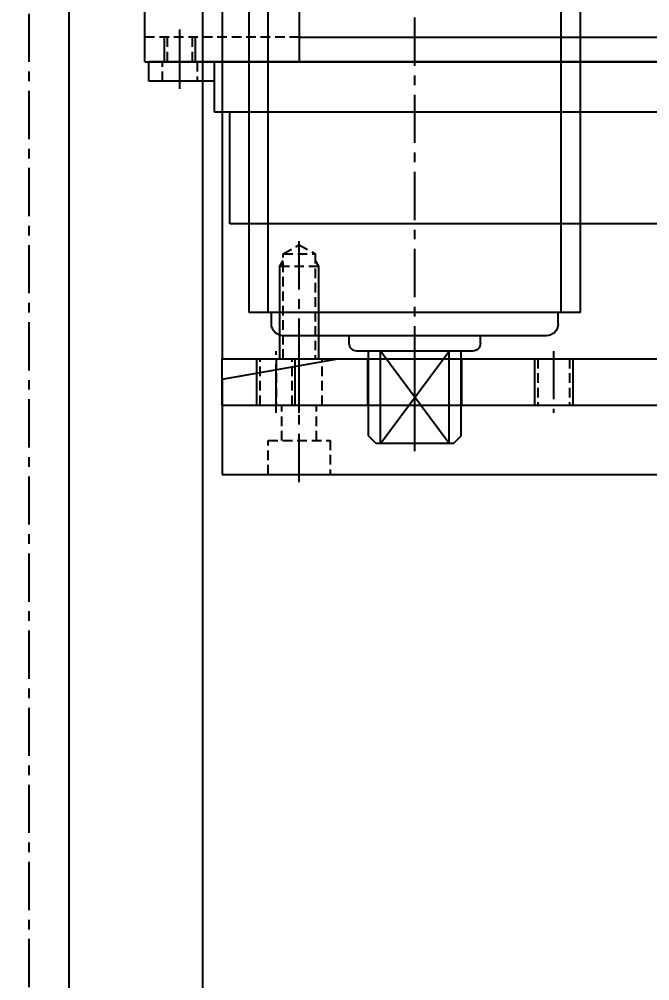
# Model space of a CAD drawing. Header units: inches. Extents: x 0 to 77285, y -118 to 40065.
# Drawn here: x 12978.3 to 13060.1, y 25613.9 to 25738.6 of the extents above; entities that cross this region are included whole.
import ezdxf

# ---------------------------------------------------------------- set-up
doc = ezdxf.new("R2010")
doc.units = ezdxf.units.IN
doc.header["$LTSCALE"] = 5
doc.header["$MEASUREMENT"] = 0
doc.linetypes.add('CENTER', pattern=[2, 1.25, -0.25, 0.25, -0.25])
doc.linetypes.add('HIDDEN', pattern=[0.375, 0.25, -0.125])
for name, color, linetype in [('11', 1, 'CENTER'), ('22', 2, 'HIDDEN'), ('55', 5, 'Continuous'), ('77', 40, 'HIDDEN'), ('B', 123, 'Continuous'), ('G', 231, 'Continuous'), ('T', 3, 'Continuous'), ('Y', 60, 'Continuous')]:
    doc.layers.add(name, color=color, linetype=linetype)
doc.styles.add('SCI', font='')
doc.styles.get('SCI').set_extended_font_data('Gulim')
doc.dimstyles.new('SCH', dxfattribs={"dimtxt": 2.5, "dimasz": 2, "dimexe": 1.25, "dimexo": 0.625, "dimtad": 1, "dimdec": 8, "dimtxsty": 'SCI', "dimcen": 2.5, "dimclrd": 4, "dimclre": 4, "dimclrt": 7, "dimadec": 8, "dimazin": 2, "dimtfac": 1, "dimtdec": 8, "dimtmove": 0, "dimatfit": 3, "dimfxl": 1, "dimarcsym": 0})

# ---------------------------------------------------------------- blocks, each defined once
blk = doc.blocks.new('A$C43597747')
blk.add_line((-180, -162.5), (-2509.86, -162.5))
at = {"layer": '11'}
blk.add_line((-180, -185), (-2509.86, -185), dxfattribs=at)
at = {"layer": 'B'}
blk.add_line((-180, -179.85), (-2509.86, -179.85), dxfattribs=at)
blk = doc.blocks.new('*D363')
at = {"color": 4, "lineweight": -2, "transparency": 16777216}
for p, q in [((12554.65, 23925.55), (12554.65, 27400.64)), ((13164.65, 26493.05), (13164.65, 27400.64)), ((13004.65, 27300.64), (12714.65, 27300.64))]:
    blk.add_line(p, q, dxfattribs=at)
at = {"color": 4, "transparency": 16777216}
for points in [[(12714.65, 27327.31), (12714.65, 27273.98), (12554.65, 27300.64)], [(13004.65, 27327.31), (13004.65, 27273.98), (13164.65, 27300.64)]]:
    blk.add_solid(points, dxfattribs=at)
at = {"layer": 'Defpoints', "color": 0, "transparency": 16777216}
for p in [(12554.65, 27300.64), (13164.65, 26443.05), (12554.65, 23875.55)]:
    blk.add_point(p, dxfattribs=at)
at = {"color": 7, "transparency": 16777216, "insert": (12859.65, 27453.44), "char_height": 200, "attachment_point": 5, "style": 'SCI'}
blk.add_mtext('610', dxfattribs=at)
blk = doc.blocks.new('*D366')
at = {"color": 4, "lineweight": -2, "transparency": 16777216}
for p, q in [((12554.65, 23925.55), (12554.65, 28076.14)), ((17979.65, 23925.05), (17979.65, 28076.14)), ((12714.65, 27976.14), (17819.65, 27976.14))]:
    blk.add_line(p, q, dxfattribs=at)
at = {"color": 4, "transparency": 16777216}
for points in [[(12714.65, 28002.81), (12714.65, 27949.48), (12554.65, 27976.14)], [(17819.65, 28002.81), (17819.65, 27949.48), (17979.65, 27976.14)]]:
    blk.add_solid(points, dxfattribs=at)
at = {"layer": 'Defpoints', "color": 0, "transparency": 16777216}
for p in [(17979.65, 27976.14), (12554.65, 23875.55), (17979.65, 23875.05)]:
    blk.add_point(p, dxfattribs=at)
at = {"color": 7, "transparency": 16777216, "insert": (15267.15, 28128.81), "char_height": 200, "attachment_point": 5, "style": 'SCI'}
blk.add_mtext('5425', dxfattribs=at)
blk = doc.blocks.new('*D367')
at = {"color": 4, "lineweight": -2, "transparency": 16777216}
for p, q in [((12554.65, 23925.55), (12554.65, 29140.68)), ((21064.65, 23433.05), (21064.65, 29140.68)), ((12714.65, 29040.68), (20904.65, 29040.68))]:
    blk.add_line(p, q, dxfattribs=at)
at = {"color": 4, "transparency": 16777216}
for points in [[(12714.65, 29067.34), (12714.65, 29014.01), (12554.65, 29040.68)], [(20904.65, 29067.34), (20904.65, 29014.01), (21064.65, 29040.68)]]:
    blk.add_solid(points, dxfattribs=at)
at = {"layer": 'Defpoints', "color": 0, "transparency": 16777216}
for p in [(21064.65, 29040.68), (12554.65, 23875.55), (21064.65, 23383.05)]:
    blk.add_point(p, dxfattribs=at)
at = {"color": 7, "transparency": 16777216, "insert": (16809.65, 29193.47), "char_height": 200, "attachment_point": 5, "style": 'SCI'}
blk.add_mtext('8510', dxfattribs=at)
blk = doc.blocks.new('*D374')
at = {"color": 4, "lineweight": -2, "transparency": 16777216}
for p, q in [((12554.65, 23925.55), (12554.65, 30215.88)), ((37924.65, 23433.05), (37924.65, 30215.88)), ((12714.65, 30115.88), (37764.65, 30115.88))]:
    blk.add_line(p, q, dxfattribs=at)
at = {"color": 4, "transparency": 16777216}
for points in [[(12714.65, 30142.54), (12714.65, 30089.21), (12554.65, 30115.88)], [(37764.65, 30142.54), (37764.65, 30089.21), (37924.65, 30115.88)]]:
    blk.add_solid(points, dxfattribs=at)
at = {"layer": 'Defpoints', "color": 0, "transparency": 16777216}
for p in [(37924.65, 30115.88), (12554.65, 23875.55), (37924.65, 23383.05)]:
    blk.add_point(p, dxfattribs=at)
at = {"color": 7, "transparency": 16777216, "insert": (25239.65, 30268.54), "char_height": 200, "attachment_point": 5, "style": 'SCI'}
blk.add_mtext('25370', dxfattribs=at)
blk = doc.blocks.new('A$Cb7150516E')
for p, q in [((15, 100), (-7, 100)), ((15, 100), (11.8, 100)), ((11.8, 100), (11.8, 100)), ((15, 100), (15, -30)), ((-10, 83), (-10, 97)), ((-7, 80), (15, 80)), ((11.8, 80), (11.8, -10)), ((-7, -10), (15, -10)), ((-10, -13), (-10, -27)), ((15, -30), (-7, -30)), ((15, -30), (11.8, -30)), ((11.8, -30), (11.8, -30))]:
    blk.add_line(p, q)
for centre in [(0, 90), (0, -20)]:
    blk.add_circle(centre, 3)
for centre, start, end in [((-7, 97), 90, 180), ((-7, 83), 180, 270), ((-7, -13), 90, 180), ((-7, -27), 180, 270)]:
    blk.add_arc(centre, 3, start, end)
at = {"layer": '11'}
for p, q in [((10.8, 95.5), (16, 95.5)), ((0, 86), (0, 94)), ((-4, 90), (4, 90)), ((0, -16), (0, -24)), ((-4, -20), (4, -20)), ((10.8, -25.51), (16, -25.51))]:
    blk.add_line(p, q, dxfattribs=at)
at = {"layer": '22'}
for p, q in [((11.8, 80), (11.8, 100)), ((11.8, 97.12), (15, 97.12)), ((11.8, 93.88), (15, 93.88)), ((11.8, -30), (11.8, -10)), ((11.8, -23.88), (15, -23.88)), ((11.8, -27.13), (15, -27.13))]:
    blk.add_line(p, q, dxfattribs=at)
at = {"layer": 'T'}
for p, q in [((11.8, 97.5), (15, 97.5)), ((11.8, 93.5), (15, 93.5)), ((11.8, -23.51), (15, -23.51)), ((11.8, -27.51), (15, -27.51))]:
    blk.add_line(p, q, dxfattribs=at)
blk = doc.blocks.new('A$C09808f4cE')
for p, q in [((64.5, 0), (-64.5, 0)), ((56, -6.5), (56, 0)), ((64.5, -2.5), (64.5, 0)), ((-64.5, -2.5), (-64.5, 0)), ((-56, -6.5), (-56, 0)), ((-56, -2.5), (-64.5, -2.5)), ((64.5, -2.5), (56, -2.5)), ((56, -6.5), (-56, -6.5)), ((-54, -21), (-54, -6.5)), ((51.5, -21), (51.5, -6.5)), ((51.5, -21), (-54, -21))]:
    blk.add_line(p, q)
at = {"layer": '11'}
for p, q in [((-60.5, -3.5), (-60.5, 1)), ((60.5, -3.5), (60.5, 1))]:
    blk.add_line(p, q, dxfattribs=at)
at = {"layer": '22'}
for p, q in [((-62.75, -2.5), (-62.75, 0)), ((-58.25, 0), (-58.25, -2.5)), ((58.25, -2.5), (58.25, 0)), ((62.75, 0), (62.75, -2.5))]:
    blk.add_line(p, q, dxfattribs=at)
blk = doc.blocks.new('A$C3ce8d080')
for p, q in [((0, 0, 0), (0, -320, 0)), ((12.36, 0, 0), (0, 0, 0)), ((9, 0, 0), (9, -320, 0)), ((12.36, 0, 0), (15, -15, 0)), ((15, -15, 0), (15, -305, 0))]:
    blk.add_line(p, q)
at = {"layer": '11'}
blk.add_line((-1, -10, 0), (10, -10, 0), dxfattribs=at)
at = {"layer": '22'}
for p, q in [((0, -6, 0), (4.4, -6, 0)), ((4.4, -6, 0), (4.4, -14, 0)), ((4.4, -7.75, 0), (9, -7.75, 0)), ((4.4, -12.25, 0), (9, -12.25, 0)), ((4.4, -14, 0), (0, -14, 0))]:
    blk.add_line(p, q, dxfattribs=at)
blk = doc.blocks.new('A$Cba0b814e')
for p, q in [((6, -0.04), (0, -0.04)), ((0, -0.04), (0, -320.04)), ((6, -0.04), (6, -320.04)), ((6, -18.94), (0, -18.94)), ((6, -31.14), (0, -31.14))]:
    blk.add_line(p, q)
at = {"layer": '11'}
for p, q in [((7, -7.04), (-1, -7.04)), ((7, -10.04), (-1, -10.04)), ((7, -10.04), (-1, -10.04)), ((8, -25.04), (-2, -25.04)), ((-1, -43.04), (7, -43.04))]:
    blk.add_line(p, q, dxfattribs=at)
at = {"layer": '22'}
for p, q in [((6, -4.98), (0, -4.98)), ((6, -9.11), (0, -9.11)), ((0, -40.98), (6, -40.98)), ((0, -45.11), (6, -45.11))]:
    blk.add_line(p, q, dxfattribs=at)
at = {"layer": '77'}
for p, q in [((0, -7.04), (6, -7.04)), ((6, -13.04), (0, -13.04))]:
    blk.add_line(p, q, dxfattribs=at)
at = {"layer": 'T'}
for p, q in [((6, -4.54), (0, -4.54)), ((6, -9.54), (0, -9.54)), ((0, -40.54), (6, -40.54)), ((0, -45.54), (6, -45.54))]:
    blk.add_line(p, q, dxfattribs=at)
blk = doc.blocks.new('A$C4178c5cf')
for p, q in [((295, 21.5), (5, 21.5)), ((295, -21.5), (295, 21.5)), ((295, 19), (5, 19)), ((296.46, 18.6), (295, 18.6)), ((298, -17.06), (298, 17.06)), ((299, 8.5), (298, 8.5)), ((300, -7.5), (300, 7.5)), ((311, 6), (300, 6)), ((312, 5), (311, 6)), ((312, -5), (312, 5)), ((312, 4.47), (300, 4.47)), ((312, 4.47), (300, -4.47)), ((312, -4.47), (300, 4.47)), ((312, -4.47), (300, -4.47)), ((311, -6), (300, -6)), ((312, -5), (311, -6)), ((299, -8.5), (298, -8.5)), ((296.46, -18.6), (295, -18.6)), ((295, -19), (5, -19)), ((295, -21.5), (5, -21.5))]:
    blk.add_line(p, q)
for centre, radius, start, end in [((296.46, 17.06), 1.54, 0, 90), ((299, 7.5), 1, 0, 90), ((299, -7.5), 1, 270, 0), ((296.46, -17.06), 1.54, 270, 0)]:
    blk.add_arc(centre, radius, start, end)
at = {"layer": '11'}
blk.add_line((313, 0), (-13, 0), dxfattribs=at)
blk = doc.blocks.new('A$Ca57f8651')
for p, q in [((0, 0), (302, 0)), ((302, 0), (302, -320))]:
    blk.add_line(p, q)
at = {"layer": '11'}
blk.add_line((303, -10), (286.21, -10), dxfattribs=at)
at = {"layer": '22'}
for p, q in [((288.4, -7.93), (287.21, -10)), ((302, -7.93), (288.4, -7.93)), ((288.4, -7.93), (288.4, -12.07)), ((290, -7.5), (290, -12.5)), ((287.21, -10), (288.4, -12.07)), ((288.4, -12.07), (302, -12.07))]:
    blk.add_line(p, q, dxfattribs=at)
at = {"layer": 'T'}
for p, q in [((290, -7.5), (289.25, -7.93)), ((302, -7.5), (290, -7.5)), ((289.25, -12.07), (290, -12.5)), ((290, -12.5), (302, -12.5))]:
    blk.add_line(p, q, dxfattribs=at)
blk = doc.blocks.new('A$C98ccf4fa')
for name, p in [('A$Ca57f8651', (-151, 160)), ('A$Cba0b814e', (151, 160.04))]:
    blk.add_blockref(name, p)
at = {"layer": '55', "xscale": -1, "rotation": 90}
blk.add_blockref('A$C09808f4cE', (112.5, 104.99), dxfattribs=at)
at = {"layer": 'B'}
blk.add_blockref('A$C4178c5cf', (-150, 135), dxfattribs=at)
at = {"layer": 'G', "xscale": -1}
blk.add_blockref('A$C3ce8d080', (166, 160, 0), dxfattribs=at)
at = {"layer": 'Y'}
blk.add_blockref('A$Cb7150516E', (97.5, 70), dxfattribs=at)
blk = doc.blocks.new('*D534')
at = {"color": 4, "lineweight": -2, "transparency": 16777216}
for p, q in [((12043.12, 26156.55), (12043.12, 26316.55)), ((12969.65, 25996.55), (11943.12, 25996.55)), ((12043.12, 25996.55), (12043.12, 25694.55)), ((12969.65, 25694.55), (11943.12, 25694.55)), ((12043.12, 25534.55), (12043.12, 24837))]:
    blk.add_line(p, q, dxfattribs=at)
at = {"color": 4, "transparency": 16777216}
for points in [[(12016.46, 26156.55), (12069.79, 26156.55), (12043.12, 25996.55)], [(12016.46, 25534.55), (12069.79, 25534.55), (12043.12, 25694.55)]]:
    blk.add_solid(points, dxfattribs=at)
at = {"layer": 'Defpoints', "color": 0, "transparency": 16777216}
for p in [(13019.65, 25996.55, 0), (12043.12, 25694.55), (13019.65, 25694.55, 0)]:
    blk.add_point(p, dxfattribs=at)
at = {"color": 7, "transparency": 16777216, "insert": (11890.59, 25105.78), "char_height": 200, "attachment_point": 5, "rotation": 90, "style": 'SCI'}
blk.add_mtext('302', dxfattribs=at)

msp = doc.modelspace()

# ---------------------------------------------------------------- block references
at = {"rotation": 270}
msp.add_blockref('A$C43597747', (13164.6497809, 23863.0504763), dxfattribs=at)
at = {"xscale": -1, "rotation": 90}
msp.add_blockref('A$C98ccf4fa', (13164.6497809, 25845.5504763, 0), dxfattribs=at)

# ---------------------------------------------------------------- dimensions: what is measured, and where the dimension line sits
for base, p1, p2, picture, middle in [((37924.649780898, 30115.8761734788), (12554.649780898, 23875.5504762968), (37924.649780898, 23383.0504762948), '*D374', (25239.649780898, 30268.5392893244)), ((21064.649780898, 29040.6754827387), (12554.649780898, 23875.5504762968), (21064.649780898, 23383.0504762948), '*D367', (16809.649780898, 29193.4717543765)), ((17979.649780898, 27976.1433020648), (12554.649780898, 23875.5504762968), (17979.649780898, 23875.0504762948), '*D366', (15267.149780898, 28128.8064179103)), ((12554.649780898, 27300.6429068455), (13164.649780898, 26443.0504762968), (12554.649780898, 23875.5504762968), '*D363', (12859.649780898, 27453.4391784833))]:
    dim = msp.add_linear_dim(base=base, p1=p1, p2=p2, dimstyle='SCH', override={"dimscale": 80})
    dim.commit()
    dim.dimension.update_dxf_attribs({"geometry": picture, "text_midpoint": middle})
dim = msp.add_linear_dim(base=(12043.1217999865, 25694.5504762969), p1=(13019.649780898, 25996.5504762968, -0.0000000034), p2=(13019.649780898, 25694.5504762968, -0.0000000034), angle=90, dimstyle='SCH', override={"dimscale": 80})
dim.commit()
dim.dimension.update_dxf_attribs({"geometry": '*D534', "text_midpoint": (11890.5918399332, 25105.7755095858)})

doc.saveas('drawing.dxf')
